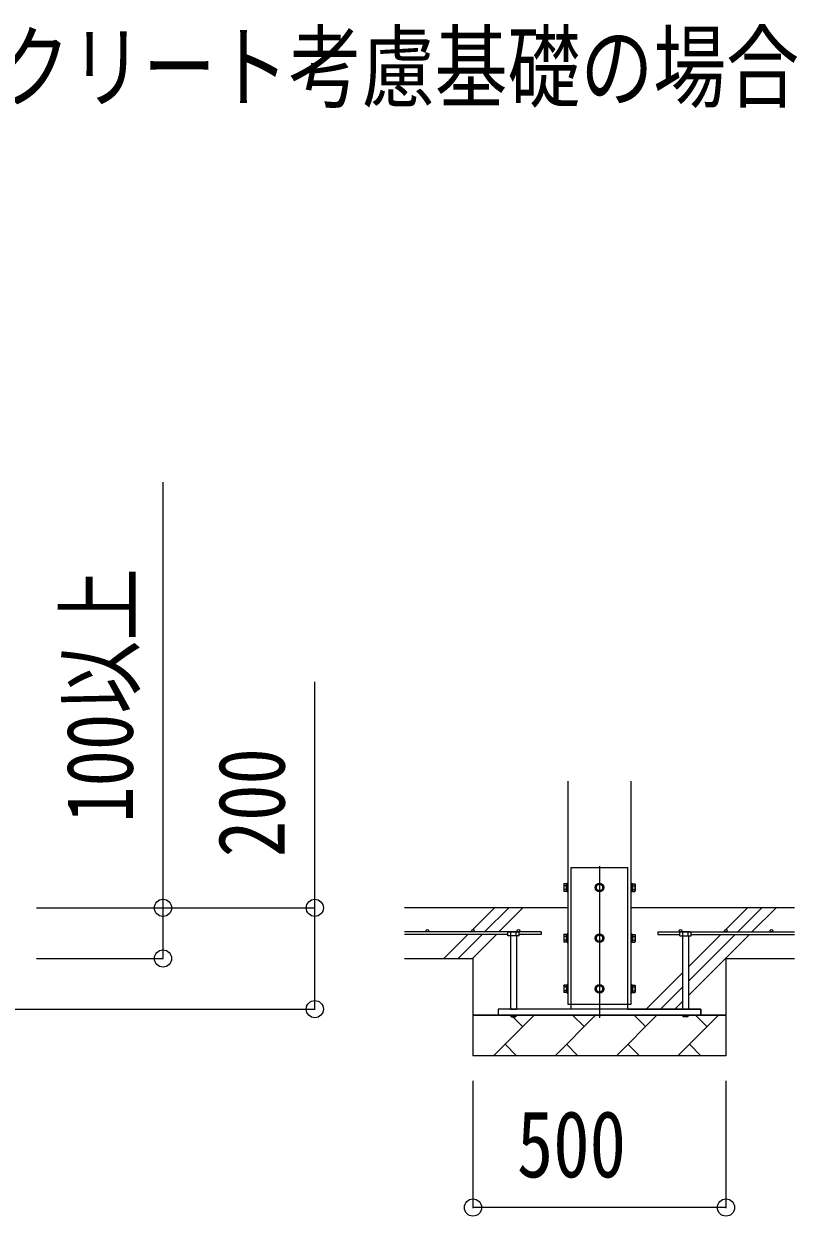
# Model space of a CAD drawing. Units: millimetres, scale not verified. Extents: x -16820 to 16820, y -11880 to 11880.
# Drawn here: x -9993 to -8465, y 120 to 2475 of the extents above; entities that cross this region are included whole.
import ezdxf
from ezdxf.enums import TextEntityAlignment as Align

# ---------------------------------------------------------------- set-up
doc = ezdxf.new("R2010")
doc.units = ezdxf.units.MM
doc.header["$LTSCALE"] = 60
for name, color, linetype in [('0-2_USER1', 3, 'Continuous'), ('0-3_YKK_11', 7, 'Continuous'), ('0-4_YKK_12', 2, 'Continuous'), ('0-5_YKK_13', 4, 'Continuous'), ('0-6_YKK_A1', 4, 'Continuous'), ('0-7_YKK_D', 6, 'Continuous')]:
    doc.layers.add(name, color=color, linetype=linetype)
doc.styles.add('ＭＳ ゴシック', font='')
doc.styles.get('ＭＳ ゴシック').set_extended_font_data('MS Gothic')

msp = doc.modelspace()

# ---------------------------------------------------------------- linework, layer by layer
at = {"layer": '0-3_YKK_11'}
for p, q in [((-9105.79, 516.57), (-9055.79, 516.57)), ((-8605.79, 516.57), (-8655.79, 516.57))]:
    msp.add_line(p, q, dxfattribs=at)
at = {"layer": '0-4_YKK_12'}
msp.add_line((-8855.79, 811.07), (-8855.79, 511.07), dxfattribs=at)
at = {"layer": '0-5_YKK_13'}
for p, q in [((-8911.79, 808.57), (-8799.79, 808.57)), ((-8799.79, 538.57), (-8799.79, 808.57)), ((-8926.49, 775.05), (-8925.91, 776.06)), ((-8926.49, 775.05), (-8926.49, 762.07)), ((-8926.49, 762.07), (-8925.91, 761.06)), ((-8920.99, 776.06), (-8925.91, 776.06)), ((-8920.99, 772.32), (-8925.91, 772.32)), ((-8920.99, 764.81), (-8925.91, 764.81)), ((-8920.99, 761.06), (-8925.91, 761.06)), ((-8920.99, 776.06), (-8920.99, 761.06)), ((-8919.39, 775.61), (-8920.99, 775.61)), ((-8920.99, 769.07), (-8920.99, 775.6)), ((-8920.99, 769.07), (-8919.39, 769.07)), ((-8920.99, 768.07), (-8919.39, 768.07)), ((-8920.99, 761.52), (-8920.99, 768.07)), ((-8920.99, 761.52), (-8919.39, 761.52)), ((-8919.39, 769.07), (-8919.39, 775.61)), ((-8919.39, 761.52), (-8919.39, 768.07)), ((-8792.19, 775.62), (-8790.59, 775.62)), ((-8792.19, 769.07), (-8792.19, 775.62)), ((-8790.59, 769.07), (-8792.19, 769.07)), ((-8790.59, 768.07), (-8792.19, 768.07)), ((-8792.19, 761.52), (-8792.19, 768.07)), ((-8790.59, 761.52), (-8792.19, 761.52)), ((-8790.59, 776.07), (-8785.67, 776.07)), ((-8790.59, 776.07), (-8790.59, 761.06)), ((-8790.59, 769.07), (-8790.59, 775.62)), ((-8790.59, 772.32), (-8785.67, 772.32)), ((-8790.59, 761.52), (-8790.59, 768.07)), ((-8790.59, 764.81), (-8785.67, 764.81)), ((-8790.59, 761.06), (-8785.67, 761.06)), ((-8785.09, 775.07), (-8785.67, 776.07)), ((-8785.09, 762.07), (-8785.67, 761.06)), ((-8785.09, 775.07), (-8785.09, 762.07)), ((-9035.29, 681.07), (-9036.76, 680.22)), ((-9035.29, 681.07), (-9016.29, 681.07)), ((-9031.79, 673.07), (-9031.79, 528.57)), ((-9031.28, 673.07), (-9031.28, 680.22)), ((-9020.31, 673.07), (-9020.31, 680.22)), ((-9019.79, 673.07), (-9019.79, 528.57)), ((-9016.29, 681.07), (-9014.82, 680.22)), ((-9014.82, 673.07), (-9014.82, 680.22)), ((-8926.49, 675.05), (-8925.91, 676.06)), ((-8926.49, 675.05), (-8926.49, 662.07)), ((-8926.49, 662.07), (-8925.91, 661.06)), ((-8920.99, 676.06), (-8925.91, 676.06)), ((-8920.99, 672.32), (-8925.91, 672.32)), ((-8920.99, 664.81), (-8925.91, 664.81)), ((-8920.99, 661.06), (-8925.91, 661.06)), ((-8920.99, 676.06), (-8920.99, 661.06)), ((-8919.39, 675.61), (-8920.99, 675.61)), ((-8920.99, 669.07), (-8920.99, 675.6)), ((-8920.99, 669.07), (-8919.39, 669.07)), ((-8920.99, 668.07), (-8919.39, 668.07)), ((-8920.99, 661.52), (-8920.99, 668.07)), ((-8920.99, 661.52), (-8919.39, 661.52)), ((-8919.39, 669.07), (-8919.39, 675.61)), ((-8919.39, 661.52), (-8919.39, 668.07)), ((-8792.19, 675.62), (-8790.59, 675.62)), ((-8792.19, 669.07), (-8792.19, 675.62)), ((-8790.59, 669.07), (-8792.19, 669.07)), ((-8790.59, 668.07), (-8792.19, 668.07)), ((-8792.19, 661.52), (-8792.19, 668.07)), ((-8790.59, 661.52), (-8792.19, 661.52)), ((-8790.59, 676.07), (-8785.67, 676.07)), ((-8790.59, 676.07), (-8790.59, 661.06)), ((-8790.59, 669.07), (-8790.59, 675.62)), ((-8790.59, 672.32), (-8785.67, 672.32)), ((-8790.59, 661.52), (-8790.59, 668.07)), ((-8790.59, 664.81), (-8785.67, 664.81)), ((-8790.59, 661.06), (-8785.67, 661.06)), ((-8785.09, 675.07), (-8785.67, 676.07)), ((-8785.09, 662.07), (-8785.67, 661.06)), ((-8785.09, 675.07), (-8785.09, 662.07)), ((-8695.29, 681.07), (-8696.76, 680.22)), ((-8696.76, 673.07), (-8696.76, 680.22)), ((-8676.29, 681.07), (-8695.29, 681.07)), ((-8691.79, 673.07), (-8691.79, 528.57)), ((-8691.28, 673.07), (-8691.28, 680.22)), ((-8680.31, 673.07), (-8680.31, 680.22)), ((-8679.79, 673.07), (-8679.79, 528.57)), ((-8676.29, 681.07), (-8674.82, 680.22)), ((-8926.49, 575.05), (-8925.91, 576.06)), ((-8926.49, 575.05), (-8926.49, 562.07)), ((-8920.99, 576.06), (-8925.91, 576.06)), ((-8920.99, 572.32), (-8925.91, 572.32)), ((-8920.99, 576.06), (-8920.99, 561.06)), ((-8919.39, 575.61), (-8920.99, 575.61)), ((-8920.99, 569.07), (-8920.99, 575.6)), ((-8920.99, 569.07), (-8919.39, 569.07)), ((-8920.99, 568.07), (-8919.39, 568.07)), ((-8920.99, 561.52), (-8920.99, 568.07)), ((-8919.39, 569.07), (-8919.39, 575.61)), ((-8919.39, 561.52), (-8919.39, 568.07)), ((-8792.19, 575.62), (-8790.59, 575.62)), ((-8792.19, 569.07), (-8792.19, 575.62)), ((-8790.59, 569.07), (-8792.19, 569.07)), ((-8790.59, 568.07), (-8792.19, 568.07)), ((-8792.19, 561.52), (-8792.19, 568.07)), ((-8790.59, 576.07), (-8785.67, 576.07)), ((-8790.59, 576.07), (-8790.59, 561.06)), ((-8790.59, 569.07), (-8790.59, 575.62)), ((-8790.59, 572.32), (-8785.67, 572.32)), ((-8790.59, 561.52), (-8790.59, 568.07)), ((-8785.09, 575.07), (-8785.67, 576.07)), ((-8785.09, 575.07), (-8785.09, 562.07)), ((-8926.49, 562.07), (-8925.91, 561.06)), ((-8920.99, 564.81), (-8925.91, 564.81)), ((-8920.99, 561.06), (-8925.91, 561.06)), ((-8920.99, 561.52), (-8919.39, 561.52)), ((-8790.59, 561.52), (-8792.19, 561.52)), ((-8790.59, 564.81), (-8785.67, 564.81)), ((-8790.59, 561.06), (-8785.67, 561.06)), ((-8785.09, 562.07), (-8785.67, 561.06)), ((-9031.79, 528.57), (-9019.79, 528.57)), ((-8799.79, 528.57), (-8799.79, 538.57)), ((-8679.79, 528.57), (-8691.79, 528.57)), ((-9031.79, 515.07), (-9019.79, 515.07)), ((-8679.79, 515.07), (-8691.79, 515.07))]:
    msp.add_line(p, q, dxfattribs=at)
for points in [[(-8911.79, 528.57), (-8911.79, 538.57), (-8911.79, 808.57)], [(-8918.29, 777.07), (-8919.39, 777.07), (-8919.39, 760.07), (-8918.29, 760.07)], [(-8793.29, 777.07), (-8792.19, 777.07), (-8792.19, 760.07), (-8793.29, 760.07)], [(-9014.82, 673.07), (-9036.76, 673.07), (-9036.76, 680.22)], [(-8918.29, 677.07), (-8919.39, 677.07), (-8919.39, 660.07), (-8918.29, 660.07)], [(-8793.29, 677.07), (-8792.19, 677.07), (-8792.19, 660.07), (-8793.29, 660.07)], [(-8696.76, 673.07), (-8674.82, 673.07), (-8674.82, 680.22)], [(-8918.29, 577.07), (-8919.39, 577.07), (-8919.39, 560.07), (-8918.29, 560.07)], [(-8793.29, 577.07), (-8792.19, 577.07), (-8792.19, 560.07), (-8793.29, 560.07)], [(-9031.79, 516.57), (-9031.79, 515.07), (-9029.79, 513.07), (-9021.79, 513.07)], [(-9019.79, 516.57), (-9019.79, 515.07), (-9021.79, 513.07)], [(-8691.79, 516.57), (-8691.79, 515.07), (-8689.79, 513.07)], [(-8679.79, 516.57), (-8679.79, 515.07), (-8681.79, 513.07), (-8689.79, 513.07)]]:
    msp.add_lwpolyline(points, dxfattribs=at)
for points in [[(-8855.79, 776.07), (-8862.29, 772.32), (-8862.29, 764.81), (-8855.79, 761.06), (-8849.29, 764.81), (-8849.29, 772.32)], [(-8855.79, 676.07), (-8862.29, 672.32), (-8862.29, 664.81), (-8855.79, 661.06), (-8849.29, 664.81), (-8849.29, 672.32)], [(-8855.79, 576.07), (-8862.29, 572.32), (-8862.29, 564.81), (-8855.79, 561.06), (-8849.29, 564.81), (-8849.29, 572.32)], [(-9055.79, 516.57), (-8655.79, 516.57), (-8655.79, 528.57), (-9055.79, 528.57)]]:
    msp.add_lwpolyline(points, close=True, dxfattribs=at)
for centre, radius in [((-8855.79, 768.57), 8.5), ((-8855.79, 768.57), 6.5), ((-8855.79, 668.57), 8.5), ((-8855.79, 668.57), 6.5), ((-8855.79, 568.57), 8.5), ((-8855.79, 568.57), 6.5)]:
    msp.add_circle(centre, radius, dxfattribs=at)
for centre, radius, start, end in [((-8923.19, 774.19), 3.31, 145.51973, 214.48027), ((-8914.07, 768.57), 12.42, 162.41205, 197.58795), ((-8923.17, 762.94), 3.32, 145.61575, 214.38425), ((-8855.79, 768.57), 7.05, 157.21814, 202.78186), ((-8855.79, 768.57), 7.05, 97.21814, 142.78186), ((-8855.79, 768.57), 7.05, 217.21814, 262.78186), ((-8855.79, 768.57), 7.05, 37.21814, 82.78186), ((-8855.79, 768.57), 7.05, 277.21814, 322.78186), ((-8855.79, 768.57), 7.05, 337.21814, 22.78186), ((-8788.41, 774.19), 3.32, 325.61575, 34.38425), ((-8797.51, 768.57), 12.42, 342.41205, 17.58795), ((-8788.41, 762.94), 3.32, 325.61575, 34.38425), ((-9034.02, 676.21), 4.86, 55.61575, 124.38425), ((-9025.79, 662.91), 18.15, 72.41205, 107.58795), ((-9017.56, 676.21), 4.86, 55.61575, 124.38425), ((-8923.19, 674.19), 3.31, 145.51973, 214.48027), ((-8914.07, 668.57), 12.42, 162.41205, 197.58795), ((-8923.17, 662.94), 3.32, 145.61575, 214.38425), ((-8855.79, 668.57), 7.05, 157.21814, 202.78186), ((-8855.79, 668.57), 7.05, 97.21814, 142.78186), ((-8855.79, 668.57), 7.05, 217.21814, 262.78186), ((-8855.79, 668.57), 7.05, 37.21814, 82.78186), ((-8855.79, 668.57), 7.05, 277.21814, 322.78186), ((-8855.79, 668.57), 7.05, 337.21814, 22.78186), ((-8788.41, 674.19), 3.32, 325.61575, 34.38425), ((-8797.51, 668.57), 12.42, 342.41205, 17.58795), ((-8788.41, 662.94), 3.32, 325.61575, 34.38425), ((-8694.02, 676.21), 4.86, 55.61575, 124.38425), ((-8685.79, 662.91), 18.15, 72.41205, 107.58795), ((-8677.56, 676.21), 4.86, 55.61575, 124.38425), ((-8923.19, 574.19), 3.31, 145.51973, 214.48027), ((-8914.07, 568.57), 12.42, 162.41205, 197.58795), ((-8855.79, 568.57), 7.05, 157.21814, 202.78186), ((-8855.79, 568.57), 7.05, 97.21814, 142.78186), ((-8855.79, 568.57), 7.05, 37.21814, 82.78186), ((-8855.79, 568.57), 7.05, 337.21814, 22.78186), ((-8788.41, 574.19), 3.32, 325.61575, 34.38425), ((-8797.51, 568.57), 12.42, 342.41205, 17.58795), ((-8923.17, 562.94), 3.32, 145.61575, 214.38425), ((-8855.79, 568.57), 7.05, 217.21814, 262.78186), ((-8855.79, 568.57), 7.05, 277.21814, 322.78186), ((-8788.41, 562.94), 3.32, 325.61575, 34.38425)]:
    msp.add_arc(centre, radius, start, end, dxfattribs=at)
at = {"layer": '0-6_YKK_A1'}
for p, q in [((-8918.29, 978.57), (-8918.29, 538.57)), ((-8793.29, 538.57), (-8793.29, 978.57)), ((-8918.29, 728.57), (-9240.95, 728.57)), ((-9106.01, 686.06), (-9063.5, 728.57)), ((-9082.72, 681.07), (-9035.22, 728.57)), ((-9054.44, 681.07), (-9006.94, 728.57)), ((-8470.63, 728.57), (-8793.29, 728.57)), ((-8606.01, 686.06), (-8563.5, 728.57)), ((-8582.72, 681.07), (-8535.22, 728.57)), ((-8554.44, 681.07), (-8506.94, 728.57)), ((-9111, 681.07), (-9108.28, 683.79)), ((-8611, 681.07), (-8608.28, 683.79)), ((-8970.79, 681.07), (-9240.95, 681.07)), ((-9036.76, 676.07), (-9240.95, 676.07)), ((-9163.5, 628.57), (-9116, 676.07)), ((-9135.22, 628.57), (-9087.72, 676.07)), ((-9106.94, 628.57), (-9059.44, 676.07)), ((-8970.79, 676.07), (-9014.82, 676.07)), ((-8970.79, 681.07), (-8970.79, 676.07)), ((-8740.79, 681.07), (-8470.63, 681.07)), ((-8740.79, 681.07), (-8740.79, 676.07)), ((-8740.79, 676.07), (-8696.76, 676.07)), ((-8679.79, 555.71), (-8559.44, 676.07)), ((-8679.79, 584), (-8587.72, 676.07)), ((-8679.79, 612.28), (-8616, 676.07)), ((-8674.82, 676.07), (-8470.63, 676.07)), ((-9240.95, 628.57), (-9105.79, 628.57)), ((-9105.79, 628.57), (-9105.79, 436.57)), ((-8605.79, 628.57), (-8470.63, 628.57)), ((-8605.79, 628.57), (-8605.79, 436.57)), ((-8763.5, 528.57), (-8691.79, 600.28)), ((-8735.22, 528.57), (-8691.79, 572)), ((-8706.94, 528.57), (-8691.79, 543.71)), ((-8911.79, 528.57), (-9055.79, 528.57)), ((-9055.79, 528.57), (-9055.79, 516.57)), ((-8918.29, 538.57), (-8793.29, 538.57)), ((-8799.79, 528.57), (-8655.79, 528.57)), ((-8655.79, 528.57), (-8655.79, 516.57)), ((-9055.79, 516.57), (-9105.79, 516.57)), ((-8605.79, 516.57), (-9105.79, 516.57)), ((-9065.05, 436.57), (-8985.05, 516.57)), ((-9007.72, 493.9), (-9026.88, 513.07)), ((-8943.63, 436.57), (-8863.63, 516.57)), ((-8886.29, 493.9), (-8908.96, 516.57)), ((-8822.21, 436.57), (-8742.21, 516.57)), ((-8764.87, 493.9), (-8787.53, 516.57)), ((-8700.79, 436.57), (-8620.79, 516.57)), ((-8643.45, 493.9), (-8666.11, 516.57)), ((-8655.79, 516.57), (-8605.79, 516.57)), ((-9042.39, 459.23), (-9019.73, 436.57)), ((-8920.97, 459.23), (-8898.31, 436.57)), ((-8799.55, 459.23), (-8776.89, 436.57)), ((-8678.13, 459.23), (-8655.47, 436.57)), ((-8605.79, 436.57), (-9105.79, 436.57))]:
    msp.add_line(p, q, dxfattribs=at)
for centre in [(-9195.79, 683.57), (-9105.79, 683.57), (-9015.79, 683.57), (-8695.79, 683.57), (-8605.79, 683.57), (-8515.79, 683.57)]:
    msp.add_circle(centre, 2.5, dxfattribs=at)
at = {"layer": '0-7_YKK_D'}
for p, q in [((-9968.29, 728.57), (-9717.79, 728.57)), ((-9968.29, 728.57), (-9417.29, 728.57)), ((-9968.29, 628.57), (-9717.79, 628.57)), ((-10368.29, 528.57), (-9417.29, 528.57)), ((-9105.79, 386.57), (-9105.79, 135.57)), ((-8605.79, 386.57), (-8605.79, 135.57)), ((-8605.79, 136.57), (-9105.79, 136.57))]:
    msp.add_line(p, q, dxfattribs=at)
for points in [[(-9718.29, 628.57), (-9718.29, 728.57), (-9718.29, 1569.37)], [(-9418.29, 528.57), (-9418.29, 728.57), (-9418.29, 1174.97)]]:
    msp.add_lwpolyline(points, dxfattribs=at)
for centre in [(-9718.29, 728.57), (-9418.29, 728.57), (-9718.29, 628.57), (-9418.29, 528.57), (-9105.79, 136.57), (-8605.79, 136.57)]:
    msp.add_circle(centre, 17, dxfattribs=at)

# ---------------------------------------------------------------- texts
at = {"layer": '0-2_USER1', "style": 'ＭＳ ゴシック', "width": 0.8}
msp.add_text('土間コンクリート考慮基礎の場合', height=132, dxfattribs=at).set_placement((-10622, 2284), align=Align.BOTTOM_LEFT)
at = {"layer": '0-7_YKK_D', "style": 'ＭＳ ゴシック', "width": 0.8}
for s, p in [('100以上', (-9738.29, 896.57)), ('200', (-9438.29, 828.57))]:
    msp.add_text(s, height=132, rotation=90, dxfattribs=at).set_placement(p, align=Align.BOTTOM_LEFT)
msp.add_text('500', height=132, dxfattribs=at).set_placement((-9018.99, 156.57), align=Align.BOTTOM_LEFT)

doc.saveas('drawing.dxf')
